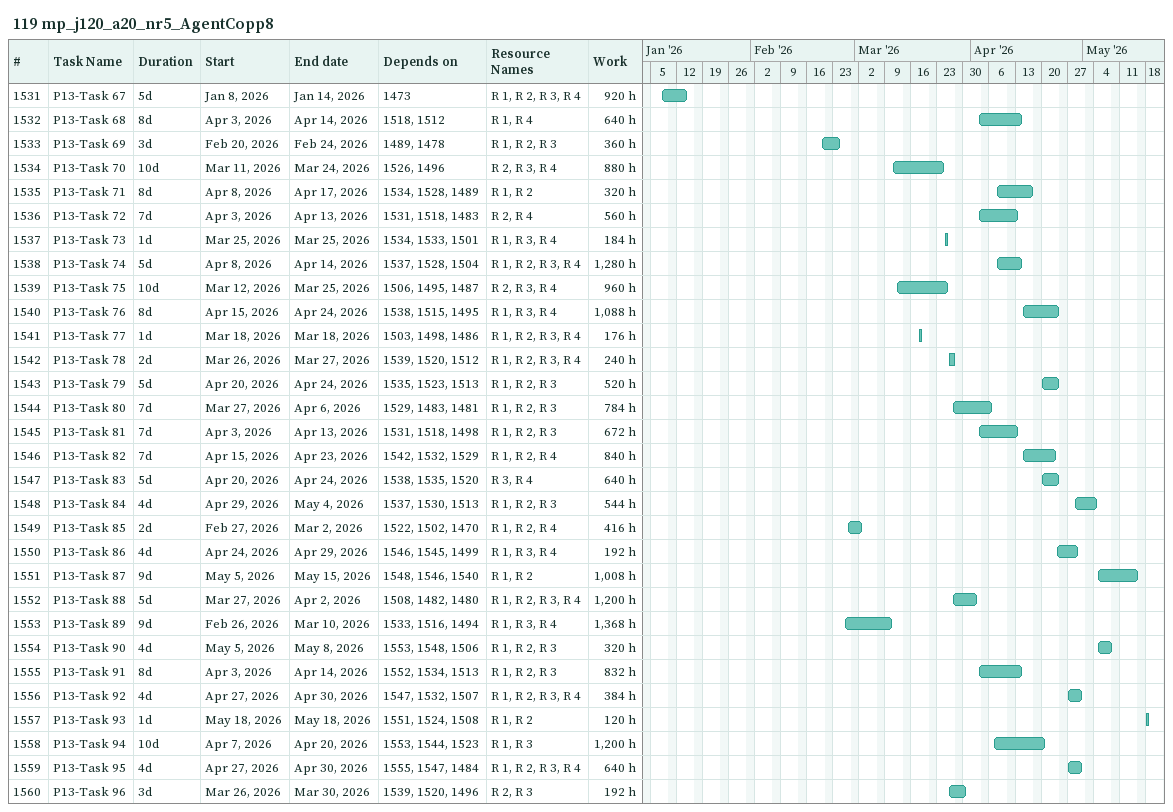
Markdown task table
119 mp_j120_a20_nr5_AgentCopp8

| ID | Task | Duration | Start | Finish | Predecessors | Resources | Work (h) |
|---|---|---|---|---|---|---|---|
| 1531 | P13-Task 67 | 5d | 2026-01-08 | 2026-01-14 | 1473 | R 1, R 2, R 3, R 4 | 920 |
| 1532 | P13-Task 68 | 8d | 2026-04-03 | 2026-04-14 | 1518, 1512 | R 1, R 4 | 640 |
| 1533 | P13-Task 69 | 3d | 2026-02-20 | 2026-02-24 | 1489, 1478 | R 1, R 2, R 3 | 360 |
| 1534 | P13-Task 70 | 10d | 2026-03-11 | 2026-03-24 | 1526, 1496 | R 2, R 3, R 4 | 880 |
| 1535 | P13-Task 71 | 8d | 2026-04-08 | 2026-04-17 | 1534, 1528, 1489 | R 1, R 2 | 320 |
| 1536 | P13-Task 72 | 7d | 2026-04-03 | 2026-04-13 | 1531, 1518, 1483 | R 2, R 4 | 560 |
| 1537 | P13-Task 73 | 1d | 2026-03-25 | 2026-03-25 | 1534, 1533, 1501 | R 1, R 3, R 4 | 184 |
| 1538 | P13-Task 74 | 5d | 2026-04-08 | 2026-04-14 | 1537, 1528, 1504 | R 1, R 2, R 3, R 4 | 1280 |
| 1539 | P13-Task 75 | 10d | 2026-03-12 | 2026-03-25 | 1506, 1495, 1487 | R 2, R 3, R 4 | 960 |
| 1540 | P13-Task 76 | 8d | 2026-04-15 | 2026-04-24 | 1538, 1515, 1495 | R 1, R 3, R 4 | 1088 |
| 1541 | P13-Task 77 | 1d | 2026-03-18 | 2026-03-18 | 1503, 1498, 1486 | R 1, R 2, R 3, R 4 | 176 |
| 1542 | P13-Task 78 | 2d | 2026-03-26 | 2026-03-27 | 1539, 1520, 1512 | R 1, R 2, R 3, R 4 | 240 |
| 1543 | P13-Task 79 | 5d | 2026-04-20 | 2026-04-24 | 1535, 1523, 1513 | R 1, R 2, R 3 | 520 |
| 1544 | P13-Task 80 | 7d | 2026-03-27 | 2026-04-06 | 1529, 1483, 1481 | R 1, R 2, R 3 | 784 |
| 1545 | P13-Task 81 | 7d | 2026-04-03 | 2026-04-13 | 1531, 1518, 1498 | R 1, R 2, R 3 | 672 |
| 1546 | P13-Task 82 | 7d | 2026-04-15 | 2026-04-23 | 1542, 1532, 1529 | R 1, R 2, R 4 | 840 |
| 1547 | P13-Task 83 | 5d | 2026-04-20 | 2026-04-24 | 1538, 1535, 1520 | R 3, R 4 | 640 |
| 1548 | P13-Task 84 | 4d | 2026-04-29 | 2026-05-04 | 1537, 1530, 1513 | R 1, R 2, R 3 | 544 |
| 1549 | P13-Task 85 | 2d | 2026-02-27 | 2026-03-02 | 1522, 1502, 1470 | R 1, R 2, R 4 | 416 |
| 1550 | P13-Task 86 | 4d | 2026-04-24 | 2026-04-29 | 1546, 1545, 1499 | R 1, R 3, R 4 | 192 |
| 1551 | P13-Task 87 | 9d | 2026-05-05 | 2026-05-15 | 1548, 1546, 1540 | R 1, R 2 | 1008 |
| 1552 | P13-Task 88 | 5d | 2026-03-27 | 2026-04-02 | 1508, 1482, 1480 | R 1, R 2, R 3, R 4 | 1200 |
| 1553 | P13-Task 89 | 9d | 2026-02-26 | 2026-03-10 | 1533, 1516, 1494 | R 1, R 3, R 4 | 1368 |
| 1554 | P13-Task 90 | 4d | 2026-05-05 | 2026-05-08 | 1553, 1548, 1506 | R 1, R 2, R 3 | 320 |
| 1555 | P13-Task 91 | 8d | 2026-04-03 | 2026-04-14 | 1552, 1534, 1513 | R 1, R 2, R 3 | 832 |
| 1556 | P13-Task 92 | 4d | 2026-04-27 | 2026-04-30 | 1547, 1532, 1507 | R 1, R 2, R 3, R 4 | 384 |
| 1557 | P13-Task 93 | 1d | 2026-05-18 | 2026-05-18 | 1551, 1524, 1508 | R 1, R 2 | 120 |
| 1558 | P13-Task 94 | 10d | 2026-04-07 | 2026-04-20 | 1553, 1544, 1523 | R 1, R 3 | 1200 |
| 1559 | P13-Task 95 | 4d | 2026-04-27 | 2026-04-30 | 1555, 1547, 1484 | R 1, R 2, R 3, R 4 | 640 |
| 1560 | P13-Task 96 | 3d | 2026-03-26 | 2026-03-30 | 1539, 1520, 1496 | R 2, R 3 | 192 |
